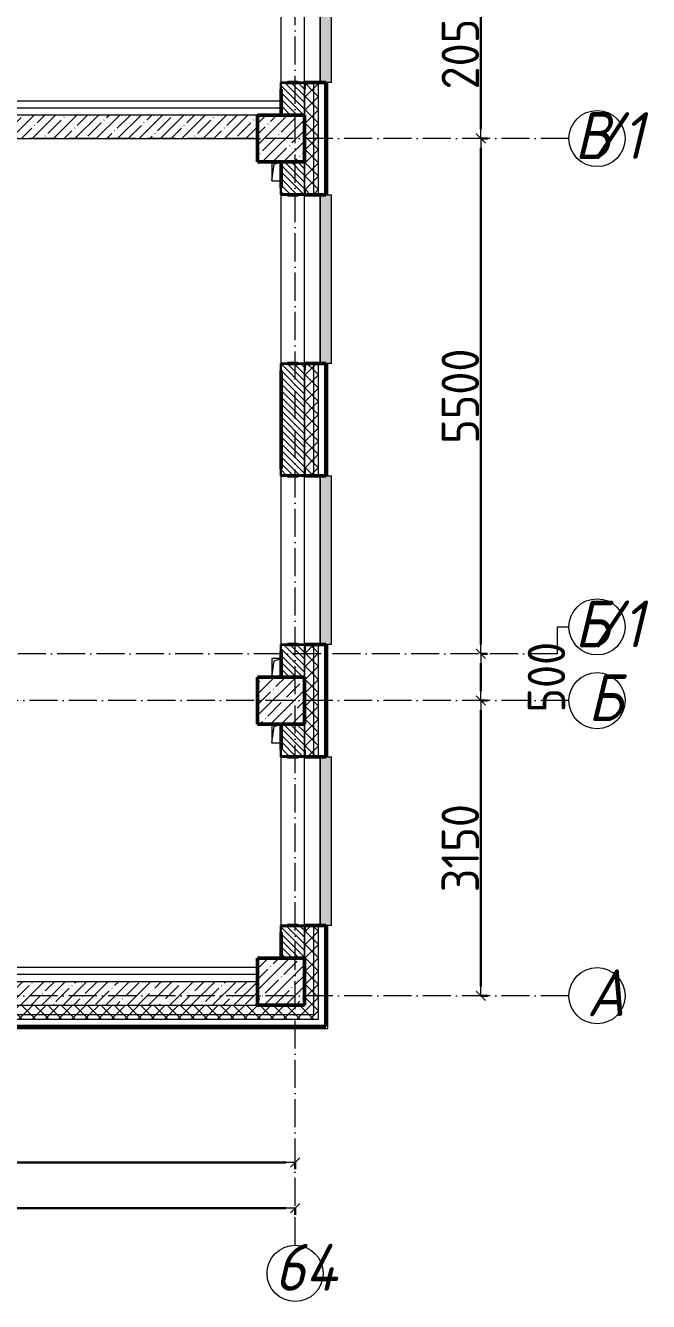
# Model space of a CAD drawing. Header units: millimetres. Extents: x -213536 to 1564669, y -45299 to 942238.
# Drawn here: x 642553 to 649207, y 566461 to 580082 of the extents above; entities that cross this region are included whole.
import ezdxf

# ---------------------------------------------------------------- set-up
doc = ezdxf.new("R2010")
doc.units = ezdxf.units.MM
doc.linetypes.add('50_200_ШТРИХ_1Т_ш5_п1_п1_', pattern=[700, 500, -100, 0, -100])
for name, color, linetype, lineweight in [('3.1) ЖБ окна 1.2 м', 102, 'Continuous', 30), ('A-____-____-DIMS', 7, 'Continuous', 9), ('A-DETL-____-OTLN-4', 7, 'Continuous', 18), ('A-GENM-____-MCUT', 7, 'Continuous', 25), ('A-GENM-____-OTLN', 7, 'Continuous', 9), ('A-GENM-____-OTLN-1', 7, 'Continuous', 25), ('A-GLAZ-____-OTLN', 7, 'Continuous', 9), ('A-WALL-____-MCUT-1', 7, 'Continuous', 9), ('A-WALL-____-MCUT-2', 7, 'Continuous', 50), ('A-WALL-____-MCUT-3', 7, 'Continuous', 9), ('A-WALL-____-OTLN', 7, 'Continuous', 9), ('A-WALL-____-PATT-1', 7, 'Continuous', 9), ('A-WALL-FNSH-MCUT-1', 7, 'Continuous', 9), ('S-COLS-____-MCUT', 7, 'Continuous', 50), ('S-COLS-____-OTLN', 7, 'Continuous', 9), ('S-GRID-____-IDEN', 7, 'Continuous', 9), ('S-GRID-____-OTLN', 7, 'Continuous', 9), ('S-GRID-____-OTLN-1', 7, '50_200_ШТРИХ_1Т_ш5_п1_п1_', 9)]:
    doc.layers.add(name, color=color, linetype=linetype, lineweight=lineweight)
doc.layers.add('A-GLAZ-____-OTLN-1', color=7, linetype='Continuous', lineweight=9, true_color=0xc0c0c0)
doc.styles.add('ISOCPEUR_I', font='isocpeui.ttf', dxfattribs={"width": 0.9, "height": 2.5})
doc.styles.add('СПДС', font='isocpeur.ttf', dxfattribs={"width": 0.9})
doc.dimstyles.new('Размера А3', dxfattribs={"dimtxt": 200, "dimasz": 100, "dimexe": 70, "dimexo": 100, "dimgap": 20, "dimtad": 1, "dimdec": 0, "dimrnd": 10, "dimzin": 0, "dimdsep": 46, "dimtxsty": 'СПДС', "dimblk": 'ARROWHEAD_6', "dimcen": 1, "dimclrd": 256, "dimclre": 256, "dimclrt": 256, "dimazin": 0, "dimtfac": 1, "dimtdec": 0, "dimtmove": 2, "dimatfit": 3, "dimfxl": 1, "dimtolj": 1, "dimtzin": 0, "dimarcsym": 0})
pattern_1 = [(45, (544282.64, 571544.04), (-70.71068, 70.71068), []), (135, (544282.64, 571544.04), (-70.71068, -70.71068), [])]
pattern_2 = [(135, (544282.637, 571544.04), (-35.35534, -35.35534), [])]
pattern_3 = [(45, (544282.64, 571544.04), (-114.04925, 114.04925), []), (45, (544396.69, 571544.04), (-114.04925, 114.04925), [201.612, -40.322, 3.353, -36.97])]
pattern_4 = [(45, (544282.64, 571544.04), (-85.53659, 85.53659), []), (45, (544339.66, 571544.04), (-85.53659, 85.53659), [])]

# ---------------------------------------------------------------- blocks, each defined once
blk = doc.blocks.new('BSC_Колонна _Прямоугольная - 500х500-V20-АР1_План отверстий 2 этажа в осях 1-64_А-ГГ')
at = {"layer": 'S-COLS-____-OTLN'}
h = blk.add_hatch(dxfattribs=at)
h.set_pattern_fill('FP_49', color=256, style=0, pattern_type=2)
h.set_pattern_definition([(45, (-101000, 1668.96), (-114.04925, 114.04925), []), (45, (-100885.95, 1668.96), (-114.04925, 114.04925), [201.613, -40.323, 3.353, -36.97])])
h.paths.add_polyline_path([(-250, -250), (250, -250), (250, 250), (-250, 250), (-250, -175)], flags=0)
at = {"layer": 'S-COLS-____-MCUT'}
for p, q in [((250, 250), (-250, 250)), ((-250, 250), (-250, -250)), ((250, -250), (250, 250)), ((-250, -250), (250, -250))]:
    blk.add_line(p, q, dxfattribs=at)
blk = doc.blocks.new('BSC_Колонна _Прямоугольная - 500х500-V22-АР1_План отверстий 2 этажа в осях 1-64_А-ГГ')
at = {"layer": 'S-COLS-____-OTLN'}
h = blk.add_hatch(dxfattribs=at)
h.set_pattern_fill('FP_51', color=256, style=0, pattern_type=2)
h.set_pattern_definition([(45, (-101000, -7331.04), (-114.04925, 114.04925), []), (45, (-100885.95, -7331.04), (-114.04925, 114.04925), [201.613, -40.323, 3.353, -36.97])])
h.paths.add_polyline_path([(-250, -250), (250, -250), (250, 250), (-250, 250)], flags=0)
at = {"layer": 'S-COLS-____-MCUT'}
for p, q in [((250, 250), (-250, 250)), ((-250, 250), (-250, -250)), ((250, -250), (250, 250)), ((-250, -250), (250, -250))]:
    blk.add_line(p, q, dxfattribs=at)
blk = doc.blocks.new('BSC_Колонна _Прямоугольная - 500х500-V77-АР1_План отверстий 2 этажа в осях 1-64_А-ГГ')
at = {"layer": 'S-COLS-____-OTLN'}
h = blk.add_hatch(dxfattribs=at)
h.set_pattern_fill('FP_106', color=256, style=0, pattern_type=2)
h.set_pattern_definition([(45, (-101000, -1331.04), (-114.04925, 114.04925), []), (45, (-100885.95, -1331.04), (-114.04925, 114.04925), [201.613, -40.323, 3.353, -36.97])])
h.paths.add_polyline_path([(-250, -250), (250, -250), (250, 250), (-250, 250)], flags=0)
at = {"layer": 'S-COLS-____-MCUT'}
for p, q in [((250, 250), (-250, 250)), ((-250, 250), (-250, -250)), ((250, -250), (250, 250)), ((-250, -250), (250, -250))]:
    blk.add_line(p, q, dxfattribs=at)
blk = doc.blocks.new('Фахверк_СКБ_Уголок - 250_2700-27497298-АР1_План отверстий 2 этажа в осях 1-64_А-ГГ')
at = {"layer": 'A-GENM-____-MCUT'}
for p, q in [((200, 181), (125, 181)), ((125, 181), (125, 106)), ((131, 106), (131, 175)), ((131, 175), (200, 175)), ((200, 175), (200, 181)), ((125, 106), (131, 106)), ((131, -6), (125, -6)), ((125, -6), (125, -81)), ((125, -81), (200, -81)), ((131, -75), (131, -6)), ((200, -75), (131, -75)), ((200, -81), (200, -75))]:
    blk.add_line(p, q, dxfattribs=at)
blk = doc.blocks.new('AR_Отверстие прямоугольное _в плите_ - AR_Отверстие прямоугольное _в плите_-V163-АР1_План отверстий 2 этажа в осях 1-64_А-ГГ')
at = {"layer": 'A-GENM-____-OTLN'}
for p, q in [((-50, 99), (-50, -100)), ((-50, -100), (-25, 75)), ((-25, 75), (48, 99)), ((-50, -100), (50, -100))]:
    blk.add_line(p, q, dxfattribs=at)
blk = doc.blocks.new('AR_Отверстие прямоугольное _в плите_ - AR_Отверстие прямоугольное _в плите_-V164-АР1_План отверстий 2 этажа в осях 1-64_А-ГГ')
at = {"layer": 'A-GENM-____-OTLN'}
for p, q in [((-50, 100), (-50, -100)), ((-50, -100), (-25, 75)), ((-25, 75), (50, 100)), ((-50, -100), (50, -100))]:
    blk.add_line(p, q, dxfattribs=at)
blk = doc.blocks.new('AR_Отверстие прямоугольное _в плите_ - AR_Отверстие прямоугольное _в плите_-V167-АР1_План отверстий 2 этажа в осях 1-64_А-ГГ')
at = {"layer": 'A-GENM-____-OTLN'}
for p, q in [((50, 100), (-50, 100)), ((-50, 100), (-50, -100)), ((-50, -100), (-25, 75)), ((-25, 75), (50, 100))]:
    blk.add_line(p, q, dxfattribs=at)
blk = doc.blocks.new('Отлив_СКБ - Отлив витража_120_НВФ-V194-АР1_План отверстий 2 этажа в осях 1-64_А-ГГ')
at = {"layer": 'A-GLAZ-____-OTLN-1'}
for points in [[(1800, -2), (1800, 0), (0, 0), (0, -2), (1544, -2)], [(1544, -120), (1800, -120), (1800, -2), (0, -2), (0, -120)]]:
    blk.add_hatch(color=256, dxfattribs=at).paths.add_polyline_path(points, flags=0)
at = {"layer": 'A-GLAZ-____-OTLN'}
for p, q in [((0, 0), (1800, 0)), ((1800, -2), (0, -2)), ((0, -120), (0, -83)), ((0, -120), (1800, -120)), ((1800, -83), (1800, -120))]:
    blk.add_line(p, q, dxfattribs=at)
blk = doc.blocks.new('Ось сетки - Круг_Ø6_00__ISO-2_5_0_9K_-25732049-АР1_План отверстий 2 этажа в осях 1-64_А-ГГ')
at = {"layer": 'S-GRID-____-IDEN'}
blk.add_circle((0, 0), 3, dxfattribs=at)
blk = doc.blocks.new('ARROWHEAD_6')
at = {"color": 0, "linetype": 'Continuous'}
for p, q in [((0, 0), (-1, 0)), ((-0.5, -0.5), (0.5, 0.5))]:
    blk.add_line(p, q, dxfattribs=at)
blk = doc.blocks.new('*D5623')
at = {"layer": 'A-____-____-DIMS', "lineweight": -2, "transparency": 16777216}
for p, q in [((77758, 455423), (77758, 455347)), ((77858, 455417), (85458, 455417)), ((85558, 455423), (85558, 455347))]:
    blk.add_line(p, q, dxfattribs=at)
at = {"layer": 'Defpoints', "color": 0, "lineweight": 30, "transparency": 16777216}
for p in [(77758, 455523), (85558, 455523), (85558, 455417)]:
    blk.add_point(p, dxfattribs=at)
at = {"layer": 'A-____-____-DIMS', "lineweight": -2, "transparency": 16777216, "xscale": 100, "yscale": 100, "zscale": 100, "rotation": 180}
blk.add_blockref('ARROWHEAD_6', (77758, 455417), dxfattribs=at)
at = {"layer": 'A-____-____-DIMS', "lineweight": -2, "transparency": 16777216, "xscale": 100, "yscale": 100, "zscale": 100}
blk.add_blockref('ARROWHEAD_6', (85558, 455417), dxfattribs=at)
at = {"layer": 'A-____-____-DIMS', "transparency": 16777216, "insert": (81658, 455637), "char_height": 400, "attachment_point": 5, "style": 'СПДС'}
blk.add_mtext('\\A1;7800', dxfattribs=at)
blk = doc.blocks.new('*D5624')
at = {"layer": 'A-____-____-DIMS', "lineweight": -2, "transparency": 16777216}
for p, q in [((-17942, 454935), (-17942, 454859)), ((-17842, 454929), (85458, 454929)), ((85558, 454935), (85558, 454859))]:
    blk.add_line(p, q, dxfattribs=at)
at = {"layer": 'Defpoints', "color": 0, "lineweight": 30, "transparency": 16777216}
for p in [(-17942, 455035), (85558, 455035), (85558, 454929)]:
    blk.add_point(p, dxfattribs=at)
at = {"layer": 'A-____-____-DIMS', "lineweight": -2, "transparency": 16777216, "xscale": 100, "yscale": 100, "zscale": 100, "rotation": 180}
blk.add_blockref('ARROWHEAD_6', (-17942, 454929), dxfattribs=at)
at = {"layer": 'A-____-____-DIMS', "lineweight": -2, "transparency": 16777216, "xscale": 100, "yscale": 100, "zscale": 100}
blk.add_blockref('ARROWHEAD_6', (85558, 454929), dxfattribs=at)
at = {"layer": 'A-____-____-DIMS', "transparency": 16777216, "insert": (33808, 455149), "char_height": 400, "attachment_point": 5, "style": 'СПДС'}
blk.add_mtext('\\A1;103500', dxfattribs=at)
blk = doc.blocks.new('*D5625')
at = {"layer": 'A-____-____-DIMS', "lineweight": -2, "transparency": 16777216}
for p, q in [((87537, 460347), (87613, 460347)), ((87543, 457297), (87543, 460247)), ((87537, 457197), (87613, 457197))]:
    blk.add_line(p, q, dxfattribs=at)
at = {"layer": 'Defpoints', "color": 0, "lineweight": 30, "transparency": 16777216}
for p in [(87437, 460347), (87543, 460347), (87437, 457197)]:
    blk.add_point(p, dxfattribs=at)
at = {"layer": 'A-____-____-DIMS', "lineweight": -2, "transparency": 16777216, "xscale": 100, "yscale": 100, "zscale": 100}
for p, rotation in [((87543, 460347), 90), ((87543, 457197), 270)]:
    blk.add_blockref('ARROWHEAD_6', p, dxfattribs=dict(at, rotation=rotation))
at = {"layer": 'A-____-____-DIMS', "transparency": 16777216, "insert": (87323, 458772), "char_height": 400, "attachment_point": 5, "rotation": 90, "style": 'СПДС'}
blk.add_mtext('\\A1;3150', dxfattribs=at)
blk = doc.blocks.new('*D5626')
at = {"layer": 'A-____-____-DIMS', "lineweight": -2, "transparency": 16777216}
for p, q in [((87537, 460847), (87613, 460847)), ((87543, 460447), (87543, 460747)), ((87537, 460347), (87613, 460347))]:
    blk.add_line(p, q, dxfattribs=at)
at = {"layer": 'Defpoints', "color": 0, "lineweight": 30, "transparency": 16777216}
for p in [(87437, 460847), (87543, 460847), (87437, 460347)]:
    blk.add_point(p, dxfattribs=at)
at = {"layer": 'A-____-____-DIMS', "lineweight": -2, "transparency": 16777216, "xscale": 100, "yscale": 100, "zscale": 100}
for p, rotation in [((87543, 460847), 90), ((87543, 460347), 270)]:
    blk.add_blockref('ARROWHEAD_6', p, dxfattribs=dict(at, rotation=rotation))
at = {"layer": 'A-____-____-DIMS', "transparency": 16777216, "insert": (88243, 460597), "char_height": 400, "attachment_point": 5, "rotation": 90, "style": 'СПДС'}
blk.add_mtext('\\A1;500', dxfattribs=at)
blk = doc.blocks.new('*D5627')
at = {"layer": 'A-____-____-DIMS', "lineweight": -2, "transparency": 16777216}
for p, q in [((87537, 466347), (87613, 466347)), ((87543, 460947), (87543, 466247)), ((87537, 460847), (87613, 460847))]:
    blk.add_line(p, q, dxfattribs=at)
at = {"layer": 'Defpoints', "color": 0, "lineweight": 30, "transparency": 16777216}
for p in [(87437, 466347), (87543, 466347), (87437, 460847)]:
    blk.add_point(p, dxfattribs=at)
at = {"layer": 'A-____-____-DIMS', "lineweight": -2, "transparency": 16777216, "xscale": 100, "yscale": 100, "zscale": 100}
for p, rotation in [((87543, 466347), 90), ((87543, 460847), 270)]:
    blk.add_blockref('ARROWHEAD_6', p, dxfattribs=dict(at, rotation=rotation))
at = {"layer": 'A-____-____-DIMS', "transparency": 16777216, "insert": (87323, 463597), "char_height": 400, "attachment_point": 5, "rotation": 90, "style": 'СПДС'}
blk.add_mtext('\\A1;5500', dxfattribs=at)
blk = doc.blocks.new('*D5628')
at = {"layer": 'A-____-____-DIMS', "lineweight": -2, "transparency": 16777216}
for p, q in [((87537, 468397), (87613, 468397)), ((87543, 466447), (87543, 468297)), ((87537, 466347), (87613, 466347))]:
    blk.add_line(p, q, dxfattribs=at)
at = {"layer": 'Defpoints', "color": 0, "lineweight": 30, "transparency": 16777216}
for p in [(87437, 468397), (87543, 468397), (87437, 466347)]:
    blk.add_point(p, dxfattribs=at)
at = {"layer": 'A-____-____-DIMS', "lineweight": -2, "transparency": 16777216, "xscale": 100, "yscale": 100, "zscale": 100}
for p, rotation in [((87543, 468397), 90), ((87543, 466347), 270)]:
    blk.add_blockref('ARROWHEAD_6', p, dxfattribs=dict(at, rotation=rotation))
at = {"layer": 'A-____-____-DIMS', "transparency": 16777216, "insert": (87323, 467372), "char_height": 400, "attachment_point": 5, "rotation": 90, "style": 'СПДС'}
blk.add_mtext('\\A1;2050', dxfattribs=at)
blk = doc.blocks.new('2этаж')
at = {"layer": 'S-GRID-____-OTLN-1', "color": 251, "ltscale": 0.6, "true_color": 0x636466}
for p, q in [((85558.3, 454533.3), (85558.3, 508896.9)), ((88482.7, 466347), (77429.6, 466347)), ((88359, 460847), (-20260.4, 460847)), ((88482.7, 460347), (77429.6, 460347)), ((88482.7, 457197), (-20260.4, 457197))]:
    blk.add_line(p, q, dxfattribs=at)
at = {"layer": 'S-GRID-____-IDEN', "char_height": 500, "attachment_point": 1, "style": 'ISOCPEUR_I'}
for s, insert, width in [('\\fISOCPEUR|b0|i1|c204|p34|;\\W.9;В', (88542.7, 466628.9), 223.671), ('/1', (88727.2, 466628.9), 346.329), ('\\fISOCPEUR|b0|i1|c204|p34|;\\W.9;Б', (88542.7, 461416.3), 223.671), ('/1', (88727.2, 461416.3), 346.329), ('\\fISOCPEUR|b0|i1|c204|p34|;\\W.9;Б', (88685.3, 460628.9), 223.671), ('\\fISOCPEUR|b0|i1|c204|p34|;\\W.9;А', (88673.6, 457478.9), 252.532), ('64', (85339.8, 454547.9), 425.696)]:
    blk.add_mtext(s, dxfattribs=dict(at, insert=insert, width=width))
at = {"layer": 'A-____-____-DIMS'}
for base, p1, p2, picture, middle in [((87542.6, 468397), (87436.5, 466347), (87436.5, 468397), '*D5628', (87322.6, 467372)), ((87542.6, 466347), (87436.5, 460847), (87436.5, 466347), '*D5627', (87322.6, 463597)), ((87542.6, 460847), (87436.5, 460347), (87436.5, 460847), '*D5626', (88242.6, 460597)), ((87542.6, 460347), (87436.5, 457197), (87436.5, 460347), '*D5625', (87322.6, 458772))]:
    dim = blk.add_linear_dim(base=base, p1=p1, p2=p2, angle=90, dimstyle='Размера А3', override={"dimtxt": 400}, dxfattribs=at)
    dim.commit()
    dim.dimension.update_dxf_attribs({"geometry": picture, "text_midpoint": middle})
for base, p1, p2, picture, middle in [((85558.3, 455417.4), (77758.3, 455523.5), (85558.3, 455523.5), '*D5623', (81658.3, 455637.4)), ((85558.3, 454929.2), (-17941.7, 455035.3), (85558.3, 455035.3), '*D5624', (33808.3, 455149.2))]:
    dim = blk.add_linear_dim(base=base, p1=p1, p2=p2, dimstyle='Размера А3', override={"dimtxt": 400}, dxfattribs=at)
    dim.commit()
    dim.dimension.update_dxf_attribs({"geometry": picture, "text_midpoint": middle})

msp = doc.modelspace()

# ---------------------------------------------------------------- hatches: boundary and pattern name
at = {"layer": 'A-WALL-____-PATT-1'}
h = msp.add_hatch(dxfattribs=at)
h.set_pattern_fill('FP_1', color=256, style=0, pattern_type=2)
h.set_pattern_definition(pattern_1)
h.paths.add_polyline_path([(645632.6, 569525.1), (645632.6, 570475.1), (645538.6, 570475.1), (645538.6, 570400.1), (645532.6, 570400.1), (645532.6, 569525.1)], flags=0)
h.paths.add_polyline_path([(645538.6, 572275.1), (645632.6, 572275.1), (645632.6, 573475.1), (645538.6, 573475.1), (645538.6, 573400.1), (645532.6, 573400.1), (645532.6, 572350.1), (645538.6, 572350.1), (645538.6, 572279.9)], flags=0)
h.paths.add_polyline_path([(645538.6, 575275.1), (645632.6, 575275.1), (645632.6, 576475.1), (645538.6, 576475.1), (645538.6, 576400.1), (645532.6, 576400.1), (645532.6, 575350.1), (645538.6, 575350.1), (645538.6, 575281.1)], flags=0)
h.paths.add_polyline_path([(645632.6, 578275.1), (645632.6, 579475.1), (645538.6, 579475.1), (645538.6, 579400.1), (645532.6, 579400.1), (645532.6, 578350.1), (645538.6, 578350.1), (645538.6, 578275.1)], flags=0)
h.paths.add_polyline_path([(645632.6, 581275.1), (645632.6, 582475.1), (645538.6, 582475.1), (645538.6, 582400.1), (645532.6, 582400.1), (645532.6, 581350.1), (645538.6, 581350.1), (645538.6, 581275.1)], flags=0)
h.paths.add_polyline_path([(645632.6, 584275.1), (645632.6, 585475.1), (645538.6, 585475.1), (645538.6, 585400.1), (645532.6, 585400.1), (645532.6, 584350.1), (645538.6, 584350.1), (645538.6, 584275.1)], flags=0)
h.paths.add_polyline_path([(645538.6, 587275.1), (645632.6, 587275.1), (645632.6, 588475.1), (645538.6, 588475.1), (645538.6, 588400.1), (645532.6, 588400.1), (645532.6, 587350.1), (645538.6, 587350.1), (645538.6, 587281.1)], flags=0)
h.paths.add_polyline_path([(645538.6, 590275.1), (645632.6, 590275.1), (645632.6, 591475.1), (645538.6, 591475.1), (645538.6, 591400.1), (645532.6, 591400.1), (645532.6, 590350.1), (645538.6, 590350.1), (645538.6, 590281.1)], flags=0)
h.paths.add_polyline_path([(645632.6, 596275.1), (645632.6, 597475.1), (645538.6, 597475.1), (645538.6, 597400.1), (645532.6, 597400.1), (645532.6, 596350.1), (645538.6, 596350.1), (645538.6, 596275.1)], flags=0)
h.paths.add_polyline_path([(645538.6, 599275.1), (645632.6, 599275.1), (645632.6, 600475.1), (645538.6, 600475.1), (645538.6, 600400.1), (645532.6, 600400.1), (645532.6, 599350.1), (645538.6, 599350.1), (645538.6, 599281.1)], flags=0)
h.paths.add_polyline_path([(645538.6, 602275.1), (645632.6, 602275.1), (645632.6, 603475.1), (645538.6, 603475.1), (645538.6, 603400.1), (645532.6, 603400.1), (645532.6, 602350.1), (645538.6, 602350.1), (645538.6, 602281.1)], flags=0)
h.paths.add_polyline_path([(645632.6, 605275.1), (645632.6, 606475.1), (645538.6, 606475.1), (645538.6, 606400.1), (645532.6, 606400.1), (645532.6, 605350.1), (645538.6, 605350.1), (645538.6, 605275.1)], flags=0)
h.paths.add_polyline_path([(645538.6, 608275.1), (645632.6, 608275.1), (645632.6, 609475.1), (645538.6, 609475.1), (645538.6, 609400.1), (645532.6, 609400.1), (645532.6, 608350.1), (645538.6, 608350.1), (645538.6, 608281.1)], flags=0)
h.paths.add_polyline_path([(645632.6, 611275.1), (645632.6, 612475.1), (645538.6, 612475.1), (645538.6, 612400.1), (645532.6, 612400.1), (645532.6, 611350.1), (645538.6, 611350.1), (645538.6, 611275.1)], flags=0)
h.paths.add_polyline_path([(645538.6, 617275.1), (645632.6, 617275.1), (645632.6, 618340.1), (645532.6, 618340.1), (645532.6, 617350.1), (645538.6, 617350.1), (645538.6, 617281.1)], flags=0)
h = msp.add_hatch(dxfattribs=at)
h.set_pattern_fill('FP_1', color=256, style=0, pattern_type=2)
h.set_pattern_definition(pattern_1)
h.paths.add_polyline_path([(645632.6, 569475.1), (645682.6, 569475.1), (645682.6, 570475.1), (645632.6, 570475.1), (645632.6, 569525.1)], flags=0)
h.paths.add_polyline_path([(645632.6, 572275.1), (645682.6, 572275.1), (645682.6, 573475.1), (645632.6, 573475.1), (645632.6, 572279.9)], flags=0)
h.paths.add_polyline_path([(645682.6, 575275.1), (645682.6, 576475.1), (645632.6, 576475.1), (645632.6, 575275.1)], flags=0)
h.paths.add_polyline_path([(645632.6, 578275.1), (645682.6, 578275.1), (645682.6, 579475.1), (645632.6, 579475.1), (645632.6, 578299.9)], flags=0)
h.paths.add_polyline_path([(645632.6, 581275.1), (645682.6, 581275.1), (645682.6, 582475.1), (645632.6, 582475.1), (645632.6, 581739.9)], flags=0)
h.paths.add_polyline_path([(645682.6, 584275.1), (645682.6, 585475.1), (645632.6, 585475.1), (645632.6, 584275.1)], flags=0)
h.paths.add_polyline_path([(645632.6, 587275.1), (645682.6, 587275.1), (645682.6, 588475.1), (645632.6, 588475.1), (645632.6, 587759.8)], flags=0)
h.paths.add_polyline_path([(645632.6, 590275.1), (645682.6, 590275.1), (645682.6, 591475.1), (645632.6, 591475.1), (645632.6, 591199.8)], flags=0)
h.paths.add_polyline_path([(645682.6, 596275.1), (645682.6, 597475.1), (645632.6, 597475.1), (645632.6, 596275.1)], flags=0)
h.paths.add_polyline_path([(645682.6, 599275.1), (645682.6, 600475.1), (645632.6, 600475.1), (645632.6, 599275.1)], flags=0)
h.paths.add_polyline_path([(645682.6, 602275.1), (645682.6, 603475.1), (645632.6, 603475.1), (645632.6, 602275.1)], flags=0)
h.paths.add_polyline_path([(645682.6, 605275.1), (645682.6, 606475.1), (645632.6, 606475.1), (645632.6, 605275.1)], flags=0)
h.paths.add_polyline_path([(645632.6, 608275.1), (645682.6, 608275.1), (645682.6, 609475.1), (645632.6, 609475.1), (645632.6, 608399.7)], flags=0)
h.paths.add_polyline_path([(645682.6, 611275.1), (645682.6, 612475.1), (645632.6, 612475.1), (645632.6, 611275.1)], flags=0)
h.paths.add_polyline_path([(645632.6, 617275.1), (645682.6, 617275.1), (645682.6, 618340.1), (645632.6, 618340.1), (645632.6, 617859.6)], flags=0)
h = msp.add_hatch(dxfattribs=at)
h.set_pattern_fill('FP_3', color=256, style=0, pattern_type=2)
h.set_pattern_definition(pattern_4)
h.paths.add_polyline_path([(645762.6, 569375.1), (645782.6, 569375.1), (645782.6, 570475.1), (645762.6, 570475.1), (645762.6, 569395.1)], flags=0)
h.paths.add_polyline_path([(645782.6, 572275.1), (645782.6, 573475.1), (645762.6, 573475.1), (645762.6, 572275.1)], flags=0)
h.paths.add_polyline_path([(645782.6, 575275.1), (645782.6, 576475.1), (645762.6, 576475.1), (645762.6, 575275.1)], flags=0)
h.paths.add_polyline_path([(645782.6, 578275.1), (645782.6, 579475.1), (645762.6, 579475.1), (645762.6, 578275.1)], flags=0)
h.paths.add_polyline_path([(645762.6, 581275.1), (645782.6, 581275.1), (645782.6, 582475.1), (645762.6, 582475.1), (645762.6, 581739.9)], flags=0)
h.paths.add_polyline_path([(645762.6, 584275.1), (645782.6, 584275.1), (645782.6, 585475.1), (645762.6, 585475.1), (645762.6, 584319.9)], flags=0)
h.paths.add_polyline_path([(645762.6, 587275.1), (645782.6, 587275.1), (645782.6, 588475.1), (645762.6, 588475.1), (645762.6, 587759.8)], flags=0)
h.paths.add_polyline_path([(645762.6, 590275.1), (645782.6, 590275.1), (645782.6, 591475.1), (645762.6, 591475.1), (645762.6, 591199.8)], flags=0)
h.paths.add_polyline_path([(645782.6, 596275.1), (645782.6, 597475.1), (645762.6, 597475.1), (645762.6, 596275.1)], flags=0)
h.paths.add_polyline_path([(645762.6, 599275.1), (645782.6, 599275.1), (645782.6, 600475.1), (645762.6, 600475.1), (645762.6, 599799.8)], flags=0)
h.paths.add_polyline_path([(645762.6, 602275.1), (645782.6, 602275.1), (645782.6, 603475.1), (645762.6, 603475.1), (645762.6, 603239.7)], flags=0)
h.paths.add_polyline_path([(645762.6, 605275.1), (645782.6, 605275.1), (645782.6, 606475.1), (645762.6, 606475.1), (645762.6, 605819.7)], flags=0)
h.paths.add_polyline_path([(645782.6, 608275.1), (645782.6, 609475.1), (645762.6, 609475.1), (645762.6, 608275.1)], flags=0)
h.paths.add_polyline_path([(645762.6, 611275.1), (645782.6, 611275.1), (645782.6, 612475.1), (645762.6, 612475.1), (645762.6, 611839.7)], flags=0)
h.paths.add_polyline_path([(645782.6, 617275.1), (645782.6, 618340.1), (645762.6, 618340.1), (645762.6, 617275.1)], flags=0)
h = msp.add_hatch(dxfattribs=at)
h.set_pattern_fill('FP_6', color=256, style=0, pattern_type=2)
h.set_pattern_definition(pattern_2)
h.paths.add_polyline_path([(645282.6, 579125.1), (645532.6, 579125.1), (645532.6, 579469.1), (645463.6, 579469.1), (645463.6, 579475.1), (645351.6, 579475.1), (645351.6, 579469.1), (645282.6, 579469.1), (645282.6, 579159.9)], flags=0)
h.paths.add_polyline_path([(645463.6, 581275.1), (645463.6, 581281.1), (645532.6, 581281.1), (645532.6, 581625.1), (645282.6, 581625.1), (645282.6, 581281.1), (645351.6, 581281.1), (645351.6, 581275.1)], flags=0)
h = msp.add_hatch(dxfattribs=at)
h.set_pattern_fill('FP_25', color=256, style=0, pattern_type=2)
h.set_pattern_definition(pattern_3)
h.paths.add_polyline_path([(645032.6, 578875.1), (645032.6, 579125.1), (638032.6, 579125.1), (638032.6, 578875.1), (645014.4, 578875.1)], flags=0)
h = msp.add_hatch(dxfattribs=at)
h.set_pattern_fill('FP_6', color=256, style=0, pattern_type=2)
h.set_pattern_definition(pattern_2)
h.paths.add_polyline_path([(645282.6, 573125.1), (645532.6, 573125.1), (645532.6, 573469.1), (645463.6, 573469.1), (645463.6, 573475.1), (645351.6, 573475.1), (645351.6, 573469.1), (645282.6, 573469.1), (645282.6, 573139.9)], flags=0)
h.paths.add_polyline_path([(645463.6, 575275.1), (645463.6, 575281.1), (645532.6, 575281.1), (645532.6, 576469.1), (645463.6, 576469.1), (645463.6, 576475.1), (645351.6, 576475.1), (645351.6, 576469.1), (645282.6, 576469.1), (645282.6, 575281.1), (645351.6, 575281.1), (645351.6, 575275.1)], flags=0)
h.paths.add_polyline_path([(645463.6, 578275.1), (645463.6, 578281.1), (645532.6, 578281.1), (645532.6, 578625.1), (645282.6, 578625.1), (645282.6, 578281.1), (645351.6, 578281.1), (645351.6, 578275.1)], flags=0)
h = msp.add_hatch(dxfattribs=at)
h.set_pattern_fill('FP_6', color=256, style=0, pattern_type=2)
h.set_pattern_definition(pattern_2)
h.paths.add_polyline_path([(645532.6, 570125.1), (645532.6, 570469.1), (645463.6, 570469.1), (645463.6, 570475.1), (645351.6, 570475.1), (645351.6, 570469.1), (645282.6, 570469.1), (645282.6, 570125.1), (645463.6, 570125.1)], flags=0)
h.paths.add_polyline_path([(645463.6, 572275.1), (645463.6, 572281.1), (645532.6, 572281.1), (645532.6, 572625.1), (645282.6, 572625.1), (645282.6, 572281.1), (645351.6, 572279.9), (645351.6, 572275.1)], flags=0)
h = msp.add_hatch(dxfattribs=at)
h.set_pattern_fill('FP_25', color=256, style=0, pattern_type=2)
h.set_pattern_definition(pattern_3)
h.paths.add_polyline_path([(645014.4, 569625.1), (645032.6, 569625.1), (645032.6, 569875.1), (638032.6, 569875.1), (638032.6, 569625.1), (643246.9, 569625.1)], flags=0)
h = msp.add_hatch(dxfattribs=at)
h.set_pattern_fill('FP_1', color=256, style=0, pattern_type=2)
h.set_pattern_definition(pattern_1)
h.paths.add_polyline_path([(645532.6, 569525.1), (645532.6, 569625.1), (636507.6, 569625.1), (636507.6, 569619.1), (636432.6, 569619.1), (636432.6, 569525.1), (645032.6, 569525.1)], flags=0)
h.paths.add_polyline_path([(634632.6, 569525.1), (634632.6, 569619.1), (634557.6, 569619.1), (634557.6, 569625.1), (626682.6, 569625.1), (626682.6, 569525.1), (634409.6, 569525.1)], flags=0)
h.paths.add_polyline_path([(625182.6, 569525.1), (625682.6, 569525.1), (625682.6, 569625.1), (624557.6, 569625.1), (624557.6, 569619.1), (624482.6, 569619.1), (624482.6, 569525.1), (624557.6, 569525.1)], flags=0)
h.paths.add_polyline_path([(615282.6, 569525.1), (616682.6, 569525.1), (616682.6, 569625.1), (615357.6, 569625.1), (615357.6, 569619.1), (615282.6, 569619.1)], flags=0)
h.paths.add_polyline_path([(613132.6, 569525.1), (613482.6, 569525.1), (613482.6, 569619.1), (613407.6, 569619.1), (613407.6, 569625.1), (612357.6, 569625.1), (612357.6, 569619.1), (612282.6, 569619.1), (612282.6, 569525.1), (612632.6, 569525.1)], flags=0)
h.paths.add_polyline_path([(610482.3, 569525.1), (610482.3, 569619.1), (610407.6, 569619.1), (610407.6, 569625.1), (609357.6, 569625.1), (609357.6, 569619.1), (609282.6, 569619.1), (609282.6, 569525.1), (609665.1, 569525.1)], flags=0)
h.paths.add_polyline_path([(607482.6, 569525.1), (607482.6, 569619.1), (607407.6, 569619.1), (607407.6, 569625.1), (606357.6, 569625.1), (606357.6, 569619.1), (606282.6, 569619.1), (606282.6, 569525.1), (607013.9, 569525.1)], flags=0)
h.paths.add_polyline_path([(603632.6, 569525.1), (604482.6, 569525.1), (604482.6, 569619.1), (604407.6, 569619.1), (604407.6, 569625.1), (603357.6, 569625.1), (603357.6, 569619.1), (603282.6, 569619.1), (603282.6, 569525.1), (603479, 569525.1)], flags=0)
h.paths.add_polyline_path([(598176.6, 569525.1), (598482.6, 569525.1), (598482.6, 569619.1), (598407.6, 569619.1), (598407.6, 569625.1), (597357.6, 569625.1), (597357.6, 569619.1), (597282.6, 569619.1), (597282.6, 569525.1), (598132.6, 569525.1)], flags=0)
h.paths.add_polyline_path([(594282.6, 569525.1), (595482.6, 569525.1), (595482.6, 569619.1), (595407.6, 569619.1), (595407.6, 569625.1), (594357.6, 569625.1), (594357.6, 569619.1), (594282.6, 569619.1)], flags=0)
h.paths.add_polyline_path([(591990.5, 569525.1), (592482.6, 569525.1), (592482.6, 569619.1), (592407.6, 569619.1), (592407.6, 569625.1), (591357.6, 569625.1), (591357.6, 569619.1), (591282.6, 569619.1), (591282.6, 569525.1), (591357.6, 569525.1)], flags=0)
h.paths.add_polyline_path([(589339.3, 569525.1), (589482.6, 569525.1), (589482.6, 569619.1), (589407.6, 569619.1), (589407.6, 569625.1), (588357.6, 569625.1), (588357.6, 569619.1), (588282.6, 569619.1), (588282.6, 569525.1), (589132.6, 569525.1)], flags=0)
h.paths.add_polyline_path([(586482.6, 569525.1), (586482.6, 569619.1), (586407.6, 569619.1), (586407.6, 569625.1), (585357.6, 569625.1), (585357.6, 569619.1), (585282.6, 569619.1), (585282.6, 569525.1), (586407.6, 569525.1)], flags=0)
h.paths.add_polyline_path([(583482.6, 569525.1), (583482.6, 569619.1), (583407.6, 569619.7), (583407.6, 569625.1), (582082.6, 569625.1), (582082.6, 569525.1), (583476.6, 569525.1)], flags=0)
h.paths.add_polyline_path([(579082.6, 569525.1), (580282.6, 569525.1), (580282.6, 569619.1), (580207.6, 569619.1), (580207.6, 569625.1), (579082.6, 569625.1)], flags=0)
h.paths.add_polyline_path([(577276.6, 569525.1), (577282.6, 569525.1), (577282.6, 569619.1), (577207.6, 569619.1), (577207.6, 569625.1), (576157.6, 569625.1), (576157.6, 569619.1), (576082.6, 569619.1), (576083.3, 569525.1), (577207.6, 569525.1)], flags=0)
h.paths.add_polyline_path([(574207.6, 569525.1), (574282.6, 569525.1), (574282.6, 569619.1), (574207.6, 569619.1), (574207.6, 569625.1), (573082.6, 569625.1), (573082.6, 569525.1), (573582.6, 569525.1)], flags=0)
h.paths.add_polyline_path([(570582.6, 569525.1), (571282.6, 569525.1), (571282.6, 569619.1), (571207.6, 569619.1), (571207.6, 569625.1), (570082.6, 569625.1), (570082.6, 569525.1)], flags=0)
h.paths.add_polyline_path([(568282.6, 569525.1), (568282.6, 569619.1), (568207.6, 569619.1), (568207.6, 569625.1), (567157.6, 569625.1), (567157.6, 569619.1), (567082.6, 569619.1), (567082.6, 569525.1), (567246, 569525.1)], flags=0)
h.paths.add_polyline_path([(565207.6, 569525.1), (565282.6, 569525.1), (565282.6, 569619.1), (565207.6, 569619.1), (565207.6, 569625.1), (564082.6, 569625.1), (564082.6, 569525.1), (564594.8, 569525.1)], flags=0)
h.paths.add_polyline_path([(561082.6, 569525.1), (562282.6, 569525.1), (562282.6, 569619.1), (562207.6, 569619.1), (562207.6, 569625.1), (561082.6, 569625.1)], flags=0)
h.paths.add_polyline_path([(559282.6, 569525.1), (559282.6, 569619.1), (559207.6, 569619.1), (559207.6, 569625.1), (558157.6, 569625.1), (558157.6, 569619.1), (558082.6, 569619.1), (558082.6, 569525.1), (559182.6, 569525.1)], flags=0)
h.paths.add_polyline_path([(557082.6, 569525.1), (557082.6, 569619.1), (557007.6, 569619.1), (557007.6, 569625.1), (551757.6, 569625.1), (551757.6, 569619.1), (551682.6, 569619.1), (551682.6, 569525.1), (556641.2, 569525.1)], flags=0)
h.paths.add_polyline_path([(549582.6, 569525.1), (550682.6, 569525.1), (550682.6, 569619.1), (550607.6, 569619.1), (550607.6, 569625.1), (541832.6, 569625.1), (541832.6, 569525.1), (549571.3, 569525.1)], flags=0)
h = msp.add_hatch(dxfattribs=at)
h.set_pattern_fill('FP_1', color=256, style=0, pattern_type=2)
h.set_pattern_definition(pattern_1)
h.paths.add_polyline_path([(645532.6, 569475.1), (645632.6, 569475.1), (645632.6, 569525.1), (636432.6, 569525.1), (636432.6, 569475.1), (645014.4, 569475.1)], flags=0)
h.paths.add_polyline_path([(633525.9, 569475.1), (634632.6, 569475.1), (634632.6, 569525.1), (626682.6, 569525.1), (626682.6, 569475.1), (632642.2, 569475.1)], flags=0)
h.paths.add_polyline_path([(624482.6, 569475.1), (625682.6, 569475.1), (625682.6, 569525.1), (624482.6, 569525.1)], flags=0)
h.paths.add_polyline_path([(616682.6, 569475.1), (616682.6, 569525.1), (615282.6, 569525.1), (615282.6, 569475.1), (615851.3, 569475.1)], flags=0)
h.paths.add_polyline_path([(613482.6, 569475.1), (613482.6, 569525.1), (612282.6, 569525.1), (612282.6, 569475.1), (613200.1, 569475.1)], flags=0)
h.paths.add_polyline_path([(609665.1, 569475.1), (610482.3, 569475.1), (610482.3, 569525.1), (609282.6, 569525.1), (609282.6, 569475.1)], flags=0)
h.paths.add_polyline_path([(607482.6, 569475.1), (607482.6, 569525.1), (606282.6, 569525.1), (606282.6, 569475.1), (607013.9, 569475.1)], flags=0)
h.paths.add_polyline_path([(604362.7, 569475.1), (604482.6, 569475.1), (604482.6, 569525.1), (603282.6, 569525.1), (603282.6, 569475.1), (603479, 569475.1)], flags=0)
h.paths.add_polyline_path([(598482.6, 569475.1), (598482.6, 569525.1), (597282.6, 569525.1), (597282.6, 569475.1), (598176.6, 569475.1)], flags=0)
h.paths.add_polyline_path([(595482.6, 569475.1), (595482.6, 569525.1), (594282.6, 569525.1), (594282.6, 569475.1), (594641.7, 569475.1)], flags=0)
h.paths.add_polyline_path([(591282.6, 569475.1), (592482.6, 569475.1), (592482.6, 569525.1), (591282.6, 569525.1)], flags=0)
h.paths.add_polyline_path([(589339.3, 569475.1), (589482.6, 569475.1), (589482.6, 569525.1), (588282.6, 569525.1), (588282.6, 569475.1), (588455.6, 569475.1)], flags=0)
h.paths.add_polyline_path([(586482.6, 569475.1), (586482.6, 569525.1), (585282.6, 569525.1), (585282.6, 569475.1), (585804.4, 569475.1)], flags=0)
h.paths.add_polyline_path([(583153.2, 569475.1), (583482.6, 569475.1), (583482.6, 569525.1), (582082.6, 569525.1), (582082.6, 569475.1), (582269.4, 569475.1)], flags=0)
h.paths.add_polyline_path([(580282.6, 569475.1), (580282.6, 569525.1), (579082.6, 569525.1), (579082.6, 569475.1), (579618.2, 569475.1)], flags=0)
h.paths.add_polyline_path([(577282.6, 569475.1), (577282.6, 569525.1), (576082.6, 569525.1), (576083.3, 569475.1)], flags=0)
h.paths.add_polyline_path([(574282.6, 569475.1), (574282.6, 569525.1), (573082.6, 569525.1), (573082.6, 569475.1)], flags=0)
h.paths.add_polyline_path([(570082.6, 569475.1), (571282.6, 569475.1), (571282.6, 569525.1), (570082.6, 569525.1)], flags=0)
h.paths.add_polyline_path([(568282.6, 569475.1), (568282.6, 569525.1), (567082.6, 569525.1), (567082.6, 569475.1), (567246, 569475.1)], flags=0)
h.paths.add_polyline_path([(565282.6, 569475.1), (565282.6, 569525.1), (564082.6, 569525.1), (564082.6, 569475.1), (564594.8, 569475.1)], flags=0)
h.paths.add_polyline_path([(562282.6, 569475.1), (562282.6, 569525.1), (561082.6, 569525.1), (561082.6, 569475.1), (561943.6, 569475.1)], flags=0)
h.paths.add_polyline_path([(559282.6, 569475.1), (559282.6, 569525.1), (558082.6, 569525.1), (558082.6, 569475.1), (558408.7, 569475.1)], flags=0)
h.paths.add_polyline_path([(557082.6, 569475.1), (557082.6, 569525.1), (551682.6, 569525.1), (551682.6, 569475.1), (556641.2, 569475.1)], flags=0)
h.paths.add_polyline_path([(550682.6, 569475.1), (550682.6, 569525.1), (541732.6, 569525.1), (541732.6, 569475.1), (549571.3, 569475.1)], flags=0)
h = msp.add_hatch(dxfattribs=at)
h.set_pattern_fill('FP_3', color=256, style=0, pattern_type=2)
h.set_pattern_definition(pattern_4)
h.paths.add_polyline_path([(645762.6, 569375.1), (645762.6, 569395.1), (636432.6, 569395.1), (636432.6, 569375.1), (645014.4, 569375.1)], flags=0)
h.paths.add_polyline_path([(634632.6, 569375.1), (634632.6, 569395.1), (626682.6, 569395.1), (626682.6, 569375.1), (634409.6, 569375.1)], flags=0)
h.paths.add_polyline_path([(624482.6, 569375.1), (625682.6, 569375.1), (625682.6, 569395.1), (624482.6, 569395.1)], flags=0)
h.paths.add_polyline_path([(616682.6, 569375.1), (616682.6, 569395.1), (616167.6, 569395.1), (616167.6, 569375.1)], flags=0)

# ---------------------------------------------------------------- linework, layer by layer
at = {"layer": 'A-DETL-____-OTLN-4'}
for p, q in [((645282.6, 579275.1), (637732.6, 579275.1)), ((645282.6, 579200.1), (637732.6, 579200.1)), ((645032.6, 570025.1), (638032.6, 570025.1)), ((645032.6, 569950.1), (638032.6, 569950.1))]:
    msp.add_line(p, q, dxfattribs=at)
at = {"layer": 'A-WALL-____-MCUT-1'}
for p, q in [((645032.6, 579125.1), (638032.6, 579125.1)), ((638032.6, 578875.1), (645032.6, 578875.1)), ((645032.6, 569875.1), (638032.6, 569875.1)), ((638032.6, 569625.1), (645032.6, 569625.1))]:
    msp.add_line(p, q, dxfattribs=at)
at = {"layer": 'A-WALL-____-MCUT-2'}
for p, q in [((645463.6, 579475.1), (645351.6, 579475.1)), ((645762.6, 579475.1), (645538.6, 579475.1)), ((645762.6, 578275.1), (645762.6, 579475.1)), ((645282.6, 579400.1), (645282.6, 579125.1)), ((645282.6, 578625.1), (645282.6, 578350.1)), ((645351.6, 578275.1), (645463.6, 578275.1)), ((645538.6, 578275.1), (645762.6, 578275.1)), ((645463.6, 576475.1), (645351.6, 576475.1)), ((645762.6, 576475.1), (645538.6, 576475.1)), ((645762.6, 575275.1), (645762.6, 576475.1)), ((645282.6, 576400.1), (645282.6, 575350.1)), ((645351.6, 575275.1), (645463.6, 575275.1)), ((645538.6, 575275.1), (645762.6, 575275.1)), ((645463.6, 573475.1), (645351.6, 573475.1)), ((645762.6, 573475.1), (645538.6, 573475.1)), ((645762.6, 572275.1), (645762.6, 573475.1)), ((645282.6, 573400.1), (645282.6, 573125.1)), ((645282.6, 572625.1), (645282.6, 572350.1)), ((645351.6, 572275.1), (645463.6, 572275.1)), ((645538.6, 572275.1), (645762.6, 572275.1)), ((645463.6, 570475.1), (645351.6, 570475.1)), ((645762.6, 570475.1), (645538.6, 570475.1)), ((645762.6, 569395.1), (645762.6, 570475.1)), ((645282.6, 570400.1), (645282.6, 570125.1)), ((645032.6, 569625.1), (645032.6, 569625.1)), ((636432.6, 569395.1), (645762.6, 569395.1))]:
    msp.add_line(p, q, dxfattribs=at)
at = {"layer": 'A-WALL-____-MCUT-3'}
for p, q in [((645632.6, 578275.1), (645632.6, 579475.1)), ((645682.6, 578275.1), (645682.6, 579475.1)), ((645532.6, 579125.1), (645532.6, 579400.1)), ((645532.6, 579400.1), (645532.6, 579125.1)), ((645532.6, 578350.1), (645532.6, 578625.1)), ((645532.6, 578625.1), (645532.6, 578350.1)), ((645632.6, 575275.1), (645632.6, 576475.1)), ((645682.6, 575275.1), (645682.6, 576475.1)), ((645532.6, 575350.1), (645532.6, 576400.1)), ((645532.6, 576400.1), (645532.6, 575350.1)), ((645632.6, 572275.1), (645632.6, 573475.1)), ((645682.6, 572275.1), (645682.6, 573475.1)), ((645532.6, 573125.1), (645532.6, 573400.1)), ((645532.6, 573400.1), (645532.6, 573125.1)), ((645532.6, 572350.1), (645532.6, 572625.1)), ((645532.6, 572625.1), (645532.6, 572350.1)), ((645632.6, 569525.1), (645632.6, 570475.1)), ((645682.6, 569475.1), (645682.6, 570475.1)), ((645532.6, 570125.1), (645532.6, 570400.1)), ((645532.6, 570400.1), (645532.6, 570125.1)), ((636432.6, 569525.1), (645632.6, 569525.1)), ((636432.6, 569475.1), (645682.6, 569475.1))]:
    msp.add_line(p, q, dxfattribs=at)
at = {"layer": 'A-WALL-____-OTLN'}
for p, q in [((645282.6, 579475.1), (645282.6, 581275.1)), ((645532.6, 579475.1), (645532.6, 581275.1)), ((645282.6, 576475.1), (645282.6, 578275.1)), ((645532.6, 576475.1), (645532.6, 578275.1)), ((645282.6, 573475.1), (645282.6, 575275.1)), ((645532.6, 573475.1), (645532.6, 575275.1)), ((645282.6, 570475.1), (645282.6, 572275.1)), ((645532.6, 570475.1), (645532.6, 572275.1))]:
    msp.add_line(p, q, dxfattribs=at)
at = {"layer": 'A-WALL-FNSH-MCUT-1'}
for p, q in [((645782.6, 579475.1), (645762.6, 579475.1)), ((645762.6, 579475.1), (645762.6, 578275.1)), ((645782.6, 578275.1), (645782.6, 579475.1)), ((645762.6, 578275.1), (645782.6, 578275.1)), ((645782.6, 576475.1), (645762.6, 576475.1)), ((645762.6, 576475.1), (645762.6, 575275.1)), ((645782.6, 575275.1), (645782.6, 576475.1)), ((645762.6, 575275.1), (645782.6, 575275.1)), ((645782.6, 573475.1), (645762.6, 573475.1)), ((645762.6, 573475.1), (645762.6, 572275.1)), ((645782.6, 572275.1), (645782.6, 573475.1)), ((645762.6, 572275.1), (645782.6, 572275.1)), ((645782.6, 570475.1), (645762.6, 570475.1)), ((645762.6, 570475.1), (645762.6, 569395.1)), ((645782.6, 569375.1), (645782.6, 570475.1)), ((636432.6, 569375.1), (645782.6, 569375.1)), ((645762.6, 569395.1), (645762.6, 569395.1))]:
    msp.add_line(p, q, dxfattribs=at)
at = {"layer": 'S-GRID-____-OTLN'}
for p, q in [((648233.3, 573662.5), (648357, 573662.5)), ((648233.3, 573375.1), (648233.3, 573662.5))]:
    msp.add_line(p, q, dxfattribs=at)

# ---------------------------------------------------------------- block references
at = {"layer": '3.1) ЖБ окна 1.2 м'}
msp.add_blockref('2этаж', (559874.3, 112528.1), dxfattribs=at)
at = {"layer": 'A-GENM-____-OTLN'}
for name, p in [('AR_Отверстие прямоугольное _в плите_ - AR_Отверстие прямоугольное _в плите_-V164-АР1_План отверстий 2 этажа в осях 1-64_А-ГГ', (645232.6, 578525.1)), ('AR_Отверстие прямоугольное _в плите_ - AR_Отверстие прямоугольное _в плите_-V167-АР1_План отверстий 2 этажа в осях 1-64_А-ГГ', (645232.6, 573225.1)), ('AR_Отверстие прямоугольное _в плите_ - AR_Отверстие прямоугольное _в плите_-V163-АР1_План отверстий 2 этажа в осях 1-64_А-ГГ', (645232.6, 572525.7))]:
    msp.add_blockref(name, p, dxfattribs=at)
at = {"layer": 'A-GENM-____-OTLN-1'}
for p, rotation in [((645357.6, 579600.1), 269.9999999999999), ((645457.6, 578150.1), 89.9999999999999), ((645357.6, 576600.1), 269.9999999999999), ((645457.6, 575150.1), 89.9999999999999), ((645357.6, 573600.1), 269.9999999999999), ((645457.6, 572150.1), 89.9999999999999), ((645357.6, 570600.1), 269.9999999999999)]:
    msp.add_blockref('Фахверк_СКБ_Уголок - 250_2700-27497298-АР1_План отверстий 2 этажа в осях 1-64_А-ГГ', p, dxfattribs=dict(at, rotation=rotation))
at = {"layer": 'A-GLAZ-____-OTLN', "rotation": 90}
for p in [(645699.6, 579475.1), (645699.6, 576475.1), (645699.6, 573475.1), (645699.6, 570475.1)]:
    msp.add_blockref('Отлив_СКБ - Отлив витража_120_НВФ-V194-АР1_План отверстий 2 этажа в осях 1-64_А-ГГ', p, dxfattribs=at)
at = {"layer": 'S-COLS-____-OTLN'}
for name, p in [('BSC_Колонна _Прямоугольная - 500х500-V22-АР1_План отверстий 2 этажа в осях 1-64_А-ГГ', (645282.6, 578875.1)), ('BSC_Колонна _Прямоугольная - 500х500-V77-АР1_План отверстий 2 этажа в осях 1-64_А-ГГ', (645282.6, 572875.1)), ('BSC_Колонна _Прямоугольная - 500х500-V20-АР1_План отверстий 2 этажа в осях 1-64_А-ГГ', (645282.6, 569875.1))]:
    msp.add_blockref(name, p, dxfattribs=at)
at = {"layer": 'S-GRID-____-IDEN', "xscale": 99.99999999999993, "yscale": 99.99999999999993, "zscale": 99.99999999999993, "rotation": 89.99999999999982}
for p in [(648657, 578875.1), (648657, 573662.5), (648657, 572875.1), (648657, 569725.1)]:
    msp.add_blockref('Ось сетки - Круг_Ø6_00__ISO-2_5_0_9K_-25732049-АР1_План отверстий 2 этажа в осях 1-64_А-ГГ', p, dxfattribs=at)
at = {"layer": 'S-GRID-____-IDEN', "xscale": 99.99999999999993, "yscale": 99.99999999999993, "zscale": 99.99999999999993}
msp.add_blockref('Ось сетки - Круг_Ø6_00__ISO-2_5_0_9K_-25732049-АР1_План отверстий 2 этажа в осях 1-64_А-ГГ', (645432.6, 566761.4), dxfattribs=at)

doc.saveas('drawing.dxf')
